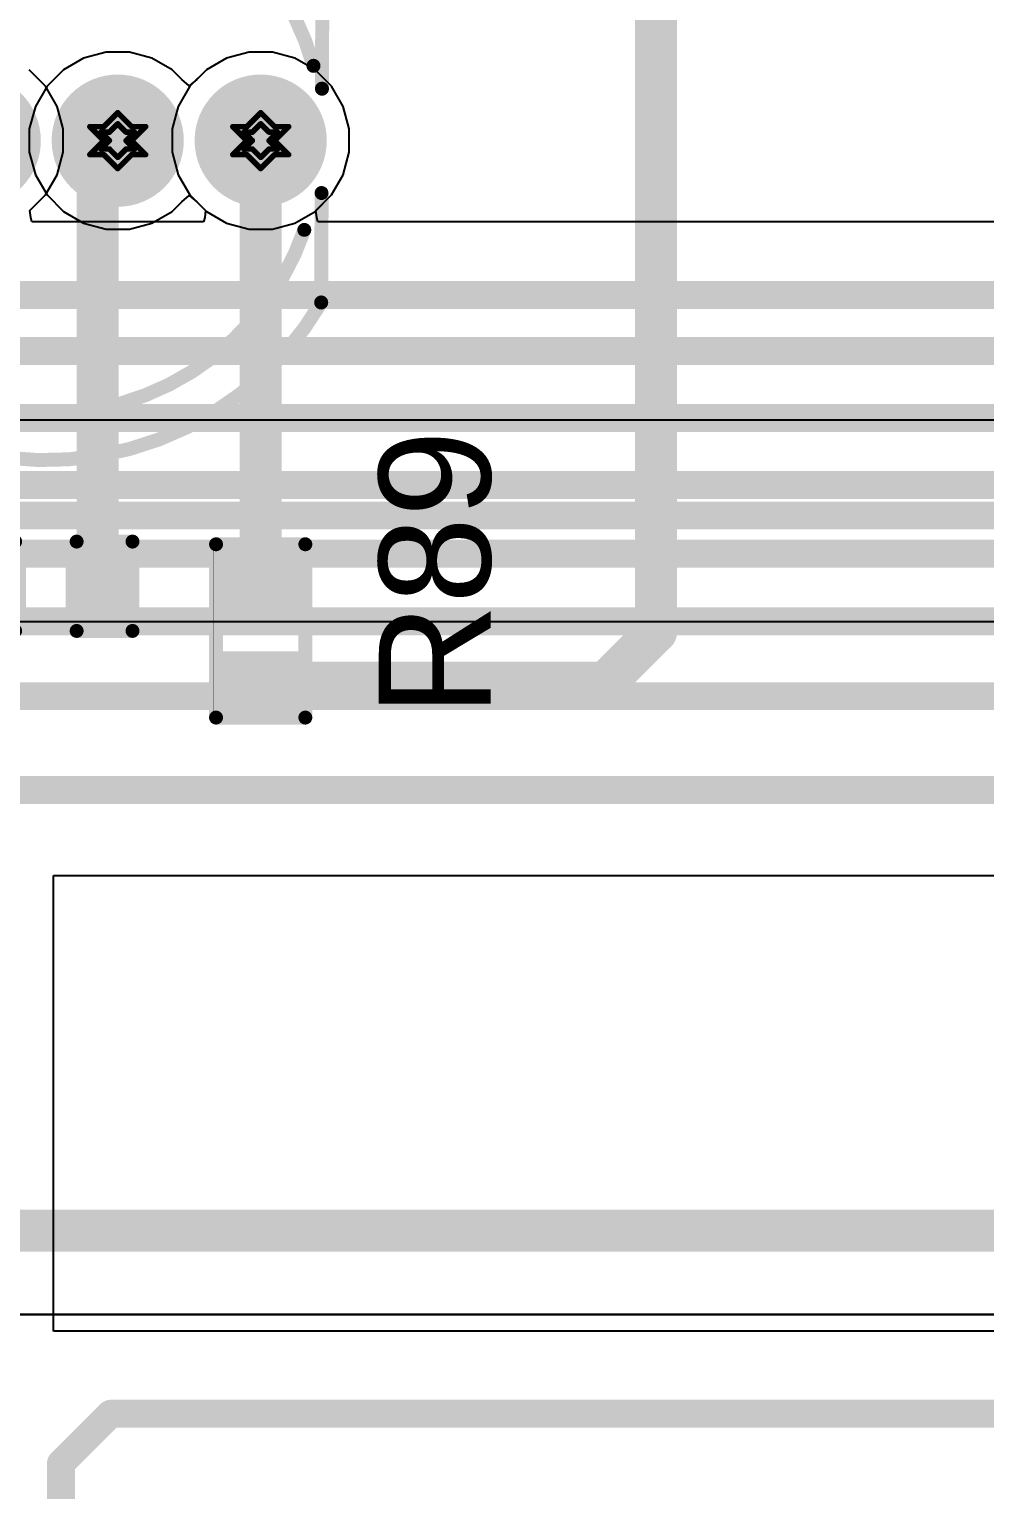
# Model space of a CAD drawing. Header units: inches. Extents: x -3 to 5259, y -3 to 5282.
# Drawn here: x 25.27 to 33.96, y 65.72 to 78.99 of the extents above; entities that cross this region are included whole.
import ezdxf

# ---------------------------------------------------------------- set-up
doc = ezdxf.new("R2010")
doc.units = ezdxf.units.IN
for name, color, linetype in [('Bottom Layer', 5, 'Continuous'), ('Bottom Solder', 6, 'Continuous'), ('Drill Drawing', 1, 'Continuous'), ('Layer 1', 16, 'Continuous'), ('Layer 2', 76, 'Continuous'), ('Multi-Layer', 9, 'Continuous'), ('Pad Holes', 156, 'Continuous'), ('Top Layer', 1, 'Continuous'), ('Top Overlay', 2, 'Continuous'), ('Top Paste', 8, 'Continuous'), ('Top Solder', 216, 'Continuous')]:
    doc.layers.add(name, color=color, linetype=linetype)
doc.styles.add('Arial', font='', dxfattribs={"height": 0.2})
doc.styles.get('Arial').set_extended_font_data('Arial')

# ---------------------------------------------------------------- blocks, each defined once
blk = doc.blocks.new('R___0402_71')
at = {"layer": 'Top Layer'}
for points in [[(-0.699, -0.318), (-0.699, 0.317), (-0.241, 0.317), (-0.241, -0.318)], [(0.241, -0.318), (0.241, 0.317), (0.699, 0.317), (0.699, -0.318)]]:
    blk.add_hatch(color=1, dxfattribs=at).paths.add_polyline_path(points)
at = {"layer": 'Top Paste'}
for points in [[(-0.699, -0.318), (-0.699, 0.317), (-0.241, 0.317), (-0.241, -0.318)], [(0.241, -0.318), (0.241, 0.317), (0.699, 0.317), (0.699, -0.318)]]:
    blk.add_hatch(color=8, dxfattribs=at).paths.add_polyline_path(points)
at = {"layer": 'Top Solder'}
for points in [[(-0.754, -0.373), (-0.754, 0.373), (-0.186, 0.373), (-0.186, -0.373)], [(0.186, -0.373), (0.186, 0.373), (0.754, 0.373), (0.754, -0.373)]]:
    blk.add_hatch(color=216, dxfattribs=at).paths.add_polyline_path(points)
at = {"layer": 'Top Overlay'}
for points in [[(0.787, 0.406, 0.127, 0.127, 0), (-0.787, 0.406, 0.127, 0.127, 0)], [(-0.787, -0.406, 0.127, 0.127, 0), (-0.787, 0.406, 0.127, 0.127, 0)], [(0.787, -0.406, 0.127, 0.127, 0), (0.787, 0.406, 0.127, 0.127, 0)], [(0.787, -0.406, 0.127, 0.127, 0), (-0.787, -0.406, 0.127, 0.127, 0)], [(0.813, -0.432, 0.00323, 0.00323, 0), (-0.813, -0.432, 0.00323, 0.00323, 0)]]:
    blk.add_lwpolyline(points, format="xyseb", dxfattribs=at)
for points in [[(-0.819, 0.406, 0.0635, 0.0635, 1), (-0.756, 0.406, 0.0635, 0.0635, 1)], [(-0.819, 0.406, 0.0635, 0.0635, 1), (-0.756, 0.406, 0.0635, 0.0635, 1)], [(0.756, 0.406, 0.0635, 0.0635, 1), (0.819, 0.406, 0.0635, 0.0635, 1)], [(0.756, 0.406, 0.0635, 0.0635, 1), (0.819, 0.406, 0.0635, 0.0635, 1)], [(-0.819, -0.406, 0.0635, 0.0635, 1), (-0.756, -0.406, 0.0635, 0.0635, 1)], [(-0.819, -0.406, 0.0635, 0.0635, 1), (-0.756, -0.406, 0.0635, 0.0635, 1)], [(0.756, -0.406, 0.0635, 0.0635, 1), (0.819, -0.406, 0.0635, 0.0635, 1)], [(0.756, -0.406, 0.0635, 0.0635, 1), (0.819, -0.406, 0.0635, 0.0635, 1)], [(-0.814, -0.432, 0.00161, 0.00161, 1), (-0.812, -0.432, 0.00161, 0.00161, 1)], [(0.812, -0.432, 0.00161, 0.00161, 1), (0.814, -0.432, 0.00161, 0.00161, 1)]]:
    blk.add_lwpolyline(points, format="xyseb", close=True, dxfattribs=at)
blk = doc.blocks.new('WS2812D_F5_169')
at = {"layer": 'Bottom Layer'}
h = blk.add_hatch(color=5, dxfattribs=at)
edge = h.paths.add_edge_path()
edge.add_arc((-1.95, 0), 0.55, 0, 360)
h = blk.add_hatch(color=5, dxfattribs=at)
edge = h.paths.add_edge_path()
edge.add_arc((-0.65, 0), 0.55, 0, 360)
h = blk.add_hatch(color=5, dxfattribs=at)
edge = h.paths.add_edge_path()
edge.add_arc((0.65, 0), 0.55, 0, 360)
h = blk.add_hatch(color=5, dxfattribs=at)
edge = h.paths.add_edge_path()
edge.add_arc((1.95, 0), 0.55, 0, 360)
at = {"layer": 'Bottom Solder'}
h = blk.add_hatch(color=6, dxfattribs=at)
edge = h.paths.add_edge_path()
edge.add_arc((-1.95, 0), 0.601, 0, 360)
h = blk.add_hatch(color=6, dxfattribs=at)
edge = h.paths.add_edge_path()
edge.add_arc((-0.65, 0), 0.601, 0, 360)
h = blk.add_hatch(color=6, dxfattribs=at)
edge = h.paths.add_edge_path()
edge.add_arc((0.65, 0), 0.601, 0, 360)
h = blk.add_hatch(color=6, dxfattribs=at)
edge = h.paths.add_edge_path()
edge.add_arc((1.95, 0), 0.601, 0, 360)
at = {"layer": 'Layer 1'}
h = blk.add_hatch(color=16, dxfattribs=at)
edge = h.paths.add_edge_path()
edge.add_arc((-1.95, 0), 0.55, 0, 360)
h = blk.add_hatch(color=16, dxfattribs=at)
edge = h.paths.add_edge_path()
edge.add_arc((-0.65, 0), 0.55, 0, 360)
h = blk.add_hatch(color=16, dxfattribs=at)
edge = h.paths.add_edge_path()
edge.add_arc((0.65, 0), 0.55, 0, 360)
h = blk.add_hatch(color=16, dxfattribs=at)
edge = h.paths.add_edge_path()
edge.add_arc((1.95, 0), 0.55, 0, 360)
at = {"layer": 'Layer 2'}
h = blk.add_hatch(color=76, dxfattribs=at)
edge = h.paths.add_edge_path()
edge.add_arc((-1.95, 0), 0.55, 0, 360)
h = blk.add_hatch(color=76, dxfattribs=at)
edge = h.paths.add_edge_path()
edge.add_arc((-0.65, 0), 0.55, 0, 360)
h = blk.add_hatch(color=76, dxfattribs=at)
edge = h.paths.add_edge_path()
edge.add_arc((0.65, 0), 0.55, 0, 360)
h = blk.add_hatch(color=76, dxfattribs=at)
edge = h.paths.add_edge_path()
edge.add_arc((1.95, 0), 0.55, 0, 360)
at = {"layer": 'Multi-Layer'}
h = blk.add_hatch(color=9, dxfattribs=at)
edge = h.paths.add_edge_path()
edge.add_arc((-1.95, 0), 0.55, 0, 360)
h = blk.add_hatch(color=9, dxfattribs=at)
edge = h.paths.add_edge_path()
edge.add_arc((-0.65, 0), 0.55, 0, 360)
h = blk.add_hatch(color=9, dxfattribs=at)
edge = h.paths.add_edge_path()
edge.add_arc((0.65, 0), 0.55, 0, 360)
h = blk.add_hatch(color=9, dxfattribs=at)
edge = h.paths.add_edge_path()
edge.add_arc((1.95, 0), 0.55, 0, 360)
at = {"layer": 'Pad Holes'}
h = blk.add_hatch(color=7, dxfattribs=at)
edge = h.paths.add_edge_path()
edge.add_arc((-1.95, 0), 0.36, 0, 360)
h = blk.add_hatch(color=7, dxfattribs=at)
edge = h.paths.add_edge_path()
edge.add_arc((-0.65, 0), 0.36, 0, 360)
h = blk.add_hatch(color=7, dxfattribs=at)
edge = h.paths.add_edge_path()
edge.add_arc((0.65, 0), 0.36, 0, 360)
h = blk.add_hatch(color=7, dxfattribs=at)
edge = h.paths.add_edge_path()
edge.add_arc((1.95, 0), 0.36, 0, 360)
at = {"layer": 'Top Layer'}
h = blk.add_hatch(color=1, dxfattribs=at)
edge = h.paths.add_edge_path()
edge.add_arc((-1.95, 0), 0.55, 0, 360)
h = blk.add_hatch(color=1, dxfattribs=at)
edge = h.paths.add_edge_path()
edge.add_arc((-0.65, 0), 0.55, 0, 360)
h = blk.add_hatch(color=1, dxfattribs=at)
edge = h.paths.add_edge_path()
edge.add_arc((0.65, 0), 0.55, 0, 360)
h = blk.add_hatch(color=1, dxfattribs=at)
edge = h.paths.add_edge_path()
edge.add_arc((1.95, 0), 0.55, 0, 360)
at = {"layer": 'Top Solder'}
h = blk.add_hatch(color=216, dxfattribs=at)
edge = h.paths.add_edge_path()
edge.add_arc((-1.95, 0), 0.601, 0, 360)
h = blk.add_hatch(color=216, dxfattribs=at)
edge = h.paths.add_edge_path()
edge.add_arc((-0.65, 0), 0.601, 0, 360)
h = blk.add_hatch(color=216, dxfattribs=at)
edge = h.paths.add_edge_path()
edge.add_arc((0.65, 0), 0.601, 0, 360)
h = blk.add_hatch(color=216, dxfattribs=at)
edge = h.paths.add_edge_path()
edge.add_arc((1.95, 0), 0.601, 0, 360)
at = {"layer": 'Top Overlay'}
for points in [[(2.5, -1.471, 0.127, 0.127, -3.705201), (2.511, 1.45, 0.127, 0.127, 0)], [(-2.464, 0.543, 0.127, 0.127, -0.780857), (2.43, 0.68, 0.127, 0.127, 0)], [(2.507, 0.472, 0.127, 0.127, 0), (2.511, 1.45, 0.127, 0.127, 0)], [(2.347, -0.811, 0.127, 0.127, -0.760948), (-2.43, -0.51, 0.127, 0.127, 0)], [(2.5, -1.471, 0.127, 0.127, 0), (2.504, -0.476, 0.127, 0.127, 0)]]:
    blk.add_lwpolyline(points, format="xyseb", dxfattribs=at)
for points in [[(2.479, 1.45, 0.0635, 0.0635, 1), (2.543, 1.45, 0.0635, 0.0635, 1)], [(2.479, 1.45, 0.0635, 0.0635, 1), (2.543, 1.45, 0.0635, 0.0635, 1)], [(2.398, 0.68, 0.0635, 0.0635, 1), (2.462, 0.68, 0.0635, 0.0635, 1)], [(-2.496, 0.543, 0.0635, 0.0635, 1), (-2.432, 0.543, 0.0635, 0.0635, 1)], [(2.475, 0.472, 0.0635, 0.0635, 1), (2.539, 0.472, 0.0635, 0.0635, 1)], [(-2.462, -0.51, 0.0635, 0.0635, 1), (-2.398, -0.51, 0.0635, 0.0635, 1)], [(2.472, -0.476, 0.0635, 0.0635, 1), (2.535, -0.476, 0.0635, 0.0635, 1)], [(2.315, -0.811, 0.0635, 0.0635, 1), (2.378, -0.811, 0.0635, 0.0635, 1)], [(2.468, -1.471, 0.0635, 0.0635, 1), (2.532, -1.471, 0.0635, 0.0635, 1)], [(2.468, -1.471, 0.0635, 0.0635, 1), (2.532, -1.471, 0.0635, 0.0635, 1)]]:
    blk.add_lwpolyline(points, format="xyseb", close=True, dxfattribs=at)
blk = doc.blocks.new('C___0402_242')
at = {"layer": 'Top Layer'}
for points in [[(-0.699, -0.318), (-0.699, 0.318), (-0.241, 0.318), (-0.241, -0.318)], [(0.241, -0.318), (0.241, 0.318), (0.699, 0.318), (0.699, -0.318)]]:
    blk.add_hatch(color=1, dxfattribs=at).paths.add_polyline_path(points)
at = {"layer": 'Top Paste'}
for points in [[(-0.699, -0.318), (-0.699, 0.318), (-0.241, 0.318), (-0.241, -0.318)], [(0.241, -0.318), (0.241, 0.318), (0.699, 0.318), (0.699, -0.318)]]:
    blk.add_hatch(color=8, dxfattribs=at).paths.add_polyline_path(points)
at = {"layer": 'Top Solder'}
for points in [[(-0.759, -0.377), (-0.759, 0.377), (-0.181, 0.377), (-0.181, -0.377)], [(0.181, -0.377), (0.181, 0.377), (0.758, 0.377), (0.758, -0.377)]]:
    blk.add_hatch(color=216, dxfattribs=at).paths.add_polyline_path(points)
at = {"layer": 'Top Overlay'}
for points in [[(-0.787, -0.406, 0.127, 0.127, 0), (-0.787, 0.406, 0.127, 0.127, 0)], [(-0.787, 0.406, 0.127, 0.127, 0), (-0.279, 0.406, 0.127, 0.127, 0)], [(0.279, 0.406, 0.127, 0.127, 0), (0.787, 0.406, 0.127, 0.127, 0)], [(0.787, -0.406, 0.127, 0.127, 0), (0.787, 0.406, 0.127, 0.127, 0)], [(-0.787, -0.406, 0.127, 0.127, 0), (-0.279, -0.406, 0.127, 0.127, 0)], [(0.279, -0.406, 0.127, 0.127, 0), (0.787, -0.406, 0.127, 0.127, 0)]]:
    blk.add_lwpolyline(points, format="xyseb", dxfattribs=at)
for points in [[(-0.819, 0.406, 0.0635, 0.0635, 1), (-0.756, 0.406, 0.0635, 0.0635, 1)], [(-0.819, 0.406, 0.0635, 0.0635, 1), (-0.756, 0.406, 0.0635, 0.0635, 1)], [(-0.311, 0.406, 0.0635, 0.0635, 1), (-0.248, 0.406, 0.0635, 0.0635, 1)], [(0.248, 0.406, 0.0635, 0.0635, 1), (0.311, 0.406, 0.0635, 0.0635, 1)], [(0.756, 0.406, 0.0635, 0.0635, 1), (0.819, 0.406, 0.0635, 0.0635, 1)], [(0.756, 0.406, 0.0635, 0.0635, 1), (0.819, 0.406, 0.0635, 0.0635, 1)], [(-0.819, -0.406, 0.0635, 0.0635, 1), (-0.756, -0.406, 0.0635, 0.0635, 1)], [(-0.819, -0.406, 0.0635, 0.0635, 1), (-0.756, -0.406, 0.0635, 0.0635, 1)], [(-0.311, -0.406, 0.0635, 0.0635, 1), (-0.248, -0.406, 0.0635, 0.0635, 1)], [(0.248, -0.406, 0.0635, 0.0635, 1), (0.311, -0.406, 0.0635, 0.0635, 1)], [(0.756, -0.406, 0.0635, 0.0635, 1), (0.819, -0.406, 0.0635, 0.0635, 1)], [(0.756, -0.406, 0.0635, 0.0635, 1), (0.819, -0.406, 0.0635, 0.0635, 1)]]:
    blk.add_lwpolyline(points, format="xyseb", close=True, dxfattribs=at)

msp = doc.modelspace()

# ---------------------------------------------------------------- linework, layer by layer
at = {"layer": 'Bottom Layer'}
for p, q in [((25.764, 78.728), (25.581, 78.622)), ((25.968, 78.782), (25.764, 78.728)), ((26.18, 78.782), (25.968, 78.782)), ((26.385, 78.728), (26.18, 78.782)), ((26.568, 78.622), (26.385, 78.728)), ((27.064, 78.728), (26.881, 78.622)), ((27.268, 78.782), (27.064, 78.728)), ((27.48, 78.782), (27.268, 78.782)), ((27.685, 78.728), (27.48, 78.782)), ((27.868, 78.622), (27.685, 78.728)), ((25.581, 78.622), (25.431, 78.472)), ((26.656, 78.533), (26.568, 78.622)), ((26.881, 78.622), (26.792, 78.533)), ((28.018, 78.472), (27.868, 78.622)), ((25.431, 78.472), (25.325, 78.289)), ((26.724, 78.477), (26.656, 78.533)), ((26.792, 78.533), (26.724, 78.477)), ((28.123, 78.289), (28.018, 78.472)), ((25.325, 78.289), (25.27, 78.084)), ((28.178, 78.084), (28.123, 78.289)), ((25.27, 78.084), (25.27, 77.872)), ((28.178, 77.872), (28.178, 78.084)), ((25.27, 77.872), (25.325, 77.668)), ((28.123, 77.668), (28.178, 77.872)), ((25.325, 77.668), (25.431, 77.485)), ((28.018, 77.485), (28.123, 77.668)), ((25.431, 77.485), (25.581, 77.335)), ((26.568, 77.335), (26.656, 77.423)), ((26.656, 77.423), (26.724, 77.479)), ((26.724, 77.479), (26.792, 77.423)), ((26.792, 77.423), (26.881, 77.335)), ((27.868, 77.335), (28.018, 77.485)), ((25.581, 77.335), (25.764, 77.229)), ((26.385, 77.229), (26.568, 77.335)), ((26.881, 77.335), (27.064, 77.229)), ((27.685, 77.229), (27.868, 77.335)), ((25.764, 77.229), (25.968, 77.174)), ((25.968, 77.174), (26.18, 77.174)), ((26.18, 77.174), (26.385, 77.229)), ((27.064, 77.229), (27.268, 77.174)), ((27.268, 77.174), (27.48, 77.174)), ((27.48, 77.174), (27.685, 77.229)), ((73.431, 75.438), (-1.676, 75.438)), ((2.032, 73.609), (57.491, 73.609))]:
    msp.add_line(p, q, dxfattribs=at)
msp.add_lwpolyline([(1.75, 74.571, 0.254, 0.254, 0), (73.176, 74.571, 0.254, 0.254, 0)], format="xyseb", dxfattribs=at)
at = {"layer": 'Drill Drawing'}
for points in [[(25.947, 78.105, 0.0508, 0.0508, 0), (26.074, 78.232, 0.0508, 0.0508, 0)], [(26.074, 78.232, 0.0508, 0.0508, 0), (26.201, 78.105, 0.0508, 0.0508, 0)], [(27.247, 78.105, 0.0508, 0.0508, 0), (27.374, 78.232, 0.0508, 0.0508, 0)], [(27.374, 78.232, 0.0508, 0.0508, 0), (27.501, 78.105, 0.0508, 0.0508, 0)], [(25.82, 78.105, 0.0508, 0.0508, 0), (25.947, 77.978, 0.0508, 0.0508, 0)], [(25.82, 78.105, 0.0508, 0.0508, 0), (25.947, 78.105, 0.0508, 0.0508, 0)], [(25.922, 78.055, 0.0508, 0.0508, 0), (25.998, 77.978, 0.0508, 0.0508, 0)], [(25.922, 78.055, 0.0508, 0.0508, 0), (25.998, 78.055, 0.0508, 0.0508, 0)], [(25.998, 78.055, 0.0508, 0.0508, 0), (26.074, 78.131, 0.0508, 0.0508, 0)], [(26.074, 78.131, 0.0508, 0.0508, 0), (26.15, 78.055, 0.0508, 0.0508, 0)], [(26.15, 78.055, 0.0508, 0.0508, 0), (26.227, 78.055, 0.0508, 0.0508, 0)], [(26.15, 77.978, 0.0508, 0.0508, 0), (26.227, 78.055, 0.0508, 0.0508, 0)], [(26.201, 78.105, 0.0508, 0.0508, 0), (26.328, 78.105, 0.0508, 0.0508, 0)], [(26.201, 77.978, 0.0508, 0.0508, 0), (26.328, 78.105, 0.0508, 0.0508, 0)], [(27.12, 78.105, 0.0508, 0.0508, 0), (27.247, 77.978, 0.0508, 0.0508, 0)], [(27.12, 78.105, 0.0508, 0.0508, 0), (27.247, 78.105, 0.0508, 0.0508, 0)], [(27.222, 78.055, 0.0508, 0.0508, 0), (27.298, 77.978, 0.0508, 0.0508, 0)], [(27.222, 78.055, 0.0508, 0.0508, 0), (27.298, 78.055, 0.0508, 0.0508, 0)], [(27.298, 78.055, 0.0508, 0.0508, 0), (27.374, 78.131, 0.0508, 0.0508, 0)], [(27.374, 78.131, 0.0508, 0.0508, 0), (27.45, 78.055, 0.0508, 0.0508, 0)], [(27.45, 78.055, 0.0508, 0.0508, 0), (27.527, 78.055, 0.0508, 0.0508, 0)], [(27.45, 77.978, 0.0508, 0.0508, 0), (27.527, 78.055, 0.0508, 0.0508, 0)], [(27.501, 78.105, 0.0508, 0.0508, 0), (27.628, 78.105, 0.0508, 0.0508, 0)], [(27.501, 77.978, 0.0508, 0.0508, 0), (27.628, 78.105, 0.0508, 0.0508, 0)], [(25.82, 77.851, 0.0508, 0.0508, 0), (25.947, 77.978, 0.0508, 0.0508, 0)], [(25.922, 77.902, 0.0508, 0.0508, 0), (25.998, 77.978, 0.0508, 0.0508, 0)], [(25.922, 77.902, 0.0508, 0.0508, 0), (25.998, 77.902, 0.0508, 0.0508, 0)], [(25.998, 77.902, 0.0508, 0.0508, 0), (26.074, 77.826, 0.0508, 0.0508, 0)], [(26.074, 77.826, 0.0508, 0.0508, 0), (26.15, 77.902, 0.0508, 0.0508, 0)], [(26.15, 77.978, 0.0508, 0.0508, 0), (26.227, 77.902, 0.0508, 0.0508, 0)], [(26.15, 77.902, 0.0508, 0.0508, 0), (26.227, 77.902, 0.0508, 0.0508, 0)], [(26.201, 77.978, 0.0508, 0.0508, 0), (26.328, 77.851, 0.0508, 0.0508, 0)], [(27.12, 77.851, 0.0508, 0.0508, 0), (27.247, 77.978, 0.0508, 0.0508, 0)], [(27.222, 77.902, 0.0508, 0.0508, 0), (27.298, 77.978, 0.0508, 0.0508, 0)], [(27.222, 77.902, 0.0508, 0.0508, 0), (27.298, 77.902, 0.0508, 0.0508, 0)], [(27.298, 77.902, 0.0508, 0.0508, 0), (27.374, 77.826, 0.0508, 0.0508, 0)], [(27.374, 77.826, 0.0508, 0.0508, 0), (27.45, 77.902, 0.0508, 0.0508, 0)], [(27.45, 77.978, 0.0508, 0.0508, 0), (27.527, 77.902, 0.0508, 0.0508, 0)], [(27.45, 77.902, 0.0508, 0.0508, 0), (27.527, 77.902, 0.0508, 0.0508, 0)], [(27.501, 77.978, 0.0508, 0.0508, 0), (27.628, 77.851, 0.0508, 0.0508, 0)], [(25.82, 77.851, 0.0508, 0.0508, 0), (25.947, 77.851, 0.0508, 0.0508, 0)], [(25.947, 77.851, 0.0508, 0.0508, 0), (26.074, 77.724, 0.0508, 0.0508, 0)], [(26.074, 77.724, 0.0508, 0.0508, 0), (26.201, 77.851, 0.0508, 0.0508, 0)], [(26.201, 77.851, 0.0508, 0.0508, 0), (26.328, 77.851, 0.0508, 0.0508, 0)], [(27.12, 77.851, 0.0508, 0.0508, 0), (27.247, 77.851, 0.0508, 0.0508, 0)], [(27.247, 77.851, 0.0508, 0.0508, 0), (27.374, 77.724, 0.0508, 0.0508, 0)], [(27.374, 77.724, 0.0508, 0.0508, 0), (27.501, 77.851, 0.0508, 0.0508, 0)], [(27.501, 77.851, 0.0508, 0.0508, 0), (27.628, 77.851, 0.0508, 0.0508, 0)]]:
    msp.add_lwpolyline(points, format="xyseb", dxfattribs=at)
for points in [[(26.062, 78.232, 0.0254, 0.0254, 1), (26.087, 78.232, 0.0254, 0.0254, 1)], [(26.062, 78.232, 0.0254, 0.0254, 1), (26.087, 78.232, 0.0254, 0.0254, 1)], [(27.362, 78.232, 0.0254, 0.0254, 1), (27.387, 78.232, 0.0254, 0.0254, 1)], [(27.362, 78.232, 0.0254, 0.0254, 1), (27.387, 78.232, 0.0254, 0.0254, 1)], [(25.808, 78.105, 0.0254, 0.0254, 1), (25.833, 78.105, 0.0254, 0.0254, 1)], [(25.808, 78.105, 0.0254, 0.0254, 1), (25.833, 78.105, 0.0254, 0.0254, 1)], [(25.909, 78.055, 0.0254, 0.0254, 1), (25.935, 78.055, 0.0254, 0.0254, 1)], [(25.909, 78.055, 0.0254, 0.0254, 1), (25.935, 78.055, 0.0254, 0.0254, 1)], [(25.935, 78.105, 0.0254, 0.0254, 1), (25.96, 78.105, 0.0254, 0.0254, 1)], [(25.935, 78.105, 0.0254, 0.0254, 1), (25.96, 78.105, 0.0254, 0.0254, 1)], [(25.985, 78.055, 0.0254, 0.0254, 1), (26.011, 78.055, 0.0254, 0.0254, 1)], [(25.985, 78.055, 0.0254, 0.0254, 1), (26.011, 78.055, 0.0254, 0.0254, 1)], [(26.062, 78.131, 0.0254, 0.0254, 1), (26.087, 78.131, 0.0254, 0.0254, 1)], [(26.062, 78.131, 0.0254, 0.0254, 1), (26.087, 78.131, 0.0254, 0.0254, 1)], [(26.138, 78.055, 0.0254, 0.0254, 1), (26.163, 78.055, 0.0254, 0.0254, 1)], [(26.138, 78.055, 0.0254, 0.0254, 1), (26.163, 78.055, 0.0254, 0.0254, 1)], [(26.189, 78.105, 0.0254, 0.0254, 1), (26.214, 78.105, 0.0254, 0.0254, 1)], [(26.189, 78.105, 0.0254, 0.0254, 1), (26.214, 78.105, 0.0254, 0.0254, 1)], [(26.214, 78.055, 0.0254, 0.0254, 1), (26.239, 78.055, 0.0254, 0.0254, 1)], [(26.214, 78.055, 0.0254, 0.0254, 1), (26.239, 78.055, 0.0254, 0.0254, 1)], [(26.316, 78.105, 0.0254, 0.0254, 1), (26.341, 78.105, 0.0254, 0.0254, 1)], [(26.316, 78.105, 0.0254, 0.0254, 1), (26.341, 78.105, 0.0254, 0.0254, 1)], [(27.108, 78.105, 0.0254, 0.0254, 1), (27.133, 78.105, 0.0254, 0.0254, 1)], [(27.108, 78.105, 0.0254, 0.0254, 1), (27.133, 78.105, 0.0254, 0.0254, 1)], [(27.209, 78.055, 0.0254, 0.0254, 1), (27.235, 78.055, 0.0254, 0.0254, 1)], [(27.209, 78.055, 0.0254, 0.0254, 1), (27.235, 78.055, 0.0254, 0.0254, 1)], [(27.235, 78.105, 0.0254, 0.0254, 1), (27.26, 78.105, 0.0254, 0.0254, 1)], [(27.235, 78.105, 0.0254, 0.0254, 1), (27.26, 78.105, 0.0254, 0.0254, 1)], [(27.285, 78.055, 0.0254, 0.0254, 1), (27.311, 78.055, 0.0254, 0.0254, 1)], [(27.285, 78.055, 0.0254, 0.0254, 1), (27.311, 78.055, 0.0254, 0.0254, 1)], [(27.362, 78.131, 0.0254, 0.0254, 1), (27.387, 78.131, 0.0254, 0.0254, 1)], [(27.362, 78.131, 0.0254, 0.0254, 1), (27.387, 78.131, 0.0254, 0.0254, 1)], [(27.438, 78.055, 0.0254, 0.0254, 1), (27.463, 78.055, 0.0254, 0.0254, 1)], [(27.438, 78.055, 0.0254, 0.0254, 1), (27.463, 78.055, 0.0254, 0.0254, 1)], [(27.489, 78.105, 0.0254, 0.0254, 1), (27.514, 78.105, 0.0254, 0.0254, 1)], [(27.489, 78.105, 0.0254, 0.0254, 1), (27.514, 78.105, 0.0254, 0.0254, 1)], [(27.514, 78.055, 0.0254, 0.0254, 1), (27.539, 78.055, 0.0254, 0.0254, 1)], [(27.514, 78.055, 0.0254, 0.0254, 1), (27.539, 78.055, 0.0254, 0.0254, 1)], [(27.616, 78.105, 0.0254, 0.0254, 1), (27.641, 78.105, 0.0254, 0.0254, 1)], [(27.616, 78.105, 0.0254, 0.0254, 1), (27.641, 78.105, 0.0254, 0.0254, 1)], [(25.909, 77.902, 0.0254, 0.0254, 1), (25.935, 77.902, 0.0254, 0.0254, 1)], [(25.909, 77.902, 0.0254, 0.0254, 1), (25.935, 77.902, 0.0254, 0.0254, 1)], [(25.935, 77.978, 0.0254, 0.0254, 1), (25.96, 77.978, 0.0254, 0.0254, 1)], [(25.935, 77.978, 0.0254, 0.0254, 1), (25.96, 77.978, 0.0254, 0.0254, 1)], [(25.985, 77.978, 0.0254, 0.0254, 1), (26.011, 77.978, 0.0254, 0.0254, 1)], [(25.985, 77.978, 0.0254, 0.0254, 1), (26.011, 77.978, 0.0254, 0.0254, 1)], [(25.985, 77.902, 0.0254, 0.0254, 1), (26.011, 77.902, 0.0254, 0.0254, 1)], [(25.985, 77.902, 0.0254, 0.0254, 1), (26.011, 77.902, 0.0254, 0.0254, 1)], [(26.138, 77.978, 0.0254, 0.0254, 1), (26.163, 77.978, 0.0254, 0.0254, 1)], [(26.138, 77.978, 0.0254, 0.0254, 1), (26.163, 77.978, 0.0254, 0.0254, 1)], [(26.138, 77.902, 0.0254, 0.0254, 1), (26.163, 77.902, 0.0254, 0.0254, 1)], [(26.138, 77.902, 0.0254, 0.0254, 1), (26.163, 77.902, 0.0254, 0.0254, 1)], [(26.189, 77.978, 0.0254, 0.0254, 1), (26.214, 77.978, 0.0254, 0.0254, 1)], [(26.189, 77.978, 0.0254, 0.0254, 1), (26.214, 77.978, 0.0254, 0.0254, 1)], [(26.214, 77.902, 0.0254, 0.0254, 1), (26.239, 77.902, 0.0254, 0.0254, 1)], [(26.214, 77.902, 0.0254, 0.0254, 1), (26.239, 77.902, 0.0254, 0.0254, 1)], [(27.209, 77.902, 0.0254, 0.0254, 1), (27.235, 77.902, 0.0254, 0.0254, 1)], [(27.209, 77.902, 0.0254, 0.0254, 1), (27.235, 77.902, 0.0254, 0.0254, 1)], [(27.235, 77.978, 0.0254, 0.0254, 1), (27.26, 77.978, 0.0254, 0.0254, 1)], [(27.235, 77.978, 0.0254, 0.0254, 1), (27.26, 77.978, 0.0254, 0.0254, 1)], [(27.285, 77.978, 0.0254, 0.0254, 1), (27.311, 77.978, 0.0254, 0.0254, 1)], [(27.285, 77.978, 0.0254, 0.0254, 1), (27.311, 77.978, 0.0254, 0.0254, 1)], [(27.285, 77.902, 0.0254, 0.0254, 1), (27.311, 77.902, 0.0254, 0.0254, 1)], [(27.285, 77.902, 0.0254, 0.0254, 1), (27.311, 77.902, 0.0254, 0.0254, 1)], [(27.438, 77.978, 0.0254, 0.0254, 1), (27.463, 77.978, 0.0254, 0.0254, 1)], [(27.438, 77.978, 0.0254, 0.0254, 1), (27.463, 77.978, 0.0254, 0.0254, 1)], [(27.438, 77.902, 0.0254, 0.0254, 1), (27.463, 77.902, 0.0254, 0.0254, 1)], [(27.438, 77.902, 0.0254, 0.0254, 1), (27.463, 77.902, 0.0254, 0.0254, 1)], [(27.489, 77.978, 0.0254, 0.0254, 1), (27.514, 77.978, 0.0254, 0.0254, 1)], [(27.489, 77.978, 0.0254, 0.0254, 1), (27.514, 77.978, 0.0254, 0.0254, 1)], [(27.514, 77.902, 0.0254, 0.0254, 1), (27.539, 77.902, 0.0254, 0.0254, 1)], [(27.514, 77.902, 0.0254, 0.0254, 1), (27.539, 77.902, 0.0254, 0.0254, 1)], [(25.808, 77.851, 0.0254, 0.0254, 1), (25.833, 77.851, 0.0254, 0.0254, 1)], [(25.808, 77.851, 0.0254, 0.0254, 1), (25.833, 77.851, 0.0254, 0.0254, 1)], [(25.935, 77.851, 0.0254, 0.0254, 1), (25.96, 77.851, 0.0254, 0.0254, 1)], [(25.935, 77.851, 0.0254, 0.0254, 1), (25.96, 77.851, 0.0254, 0.0254, 1)], [(26.062, 77.826, 0.0254, 0.0254, 1), (26.087, 77.826, 0.0254, 0.0254, 1)], [(26.062, 77.826, 0.0254, 0.0254, 1), (26.087, 77.826, 0.0254, 0.0254, 1)], [(26.189, 77.851, 0.0254, 0.0254, 1), (26.214, 77.851, 0.0254, 0.0254, 1)], [(26.189, 77.851, 0.0254, 0.0254, 1), (26.214, 77.851, 0.0254, 0.0254, 1)], [(26.316, 77.851, 0.0254, 0.0254, 1), (26.341, 77.851, 0.0254, 0.0254, 1)], [(26.316, 77.851, 0.0254, 0.0254, 1), (26.341, 77.851, 0.0254, 0.0254, 1)], [(27.108, 77.851, 0.0254, 0.0254, 1), (27.133, 77.851, 0.0254, 0.0254, 1)], [(27.108, 77.851, 0.0254, 0.0254, 1), (27.133, 77.851, 0.0254, 0.0254, 1)], [(27.235, 77.851, 0.0254, 0.0254, 1), (27.26, 77.851, 0.0254, 0.0254, 1)], [(27.235, 77.851, 0.0254, 0.0254, 1), (27.26, 77.851, 0.0254, 0.0254, 1)], [(27.362, 77.826, 0.0254, 0.0254, 1), (27.387, 77.826, 0.0254, 0.0254, 1)], [(27.362, 77.826, 0.0254, 0.0254, 1), (27.387, 77.826, 0.0254, 0.0254, 1)], [(27.489, 77.851, 0.0254, 0.0254, 1), (27.514, 77.851, 0.0254, 0.0254, 1)], [(27.489, 77.851, 0.0254, 0.0254, 1), (27.514, 77.851, 0.0254, 0.0254, 1)], [(27.616, 77.851, 0.0254, 0.0254, 1), (27.641, 77.851, 0.0254, 0.0254, 1)], [(27.616, 77.851, 0.0254, 0.0254, 1), (27.641, 77.851, 0.0254, 0.0254, 1)], [(26.062, 77.724, 0.0254, 0.0254, 1), (26.087, 77.724, 0.0254, 0.0254, 1)], [(26.062, 77.724, 0.0254, 0.0254, 1), (26.087, 77.724, 0.0254, 0.0254, 1)], [(27.362, 77.724, 0.0254, 0.0254, 1), (27.387, 77.724, 0.0254, 0.0254, 1)], [(27.362, 77.724, 0.0254, 0.0254, 1), (27.387, 77.724, 0.0254, 0.0254, 1)]]:
    msp.add_lwpolyline(points, format="xyseb", close=True, dxfattribs=at)
at = {"layer": 'Layer 1'}
for p, q in [((25.764, 78.728), (25.581, 78.622)), ((25.968, 78.782), (25.764, 78.728)), ((26.18, 78.782), (25.968, 78.782)), ((26.385, 78.728), (26.18, 78.782)), ((26.568, 78.622), (26.385, 78.728)), ((27.064, 78.728), (26.881, 78.622)), ((27.268, 78.782), (27.064, 78.728)), ((27.48, 78.782), (27.268, 78.782)), ((27.685, 78.728), (27.48, 78.782)), ((27.868, 78.622), (27.685, 78.728)), ((25.581, 78.622), (25.431, 78.472)), ((26.656, 78.533), (26.568, 78.622)), ((26.881, 78.622), (26.792, 78.533)), ((28.018, 78.472), (27.868, 78.622)), ((25.431, 78.472), (25.325, 78.289)), ((26.724, 78.477), (26.656, 78.533)), ((26.792, 78.533), (26.724, 78.477)), ((28.123, 78.289), (28.018, 78.472)), ((25.325, 78.289), (25.27, 78.084)), ((28.178, 78.084), (28.123, 78.289)), ((25.27, 78.084), (25.27, 77.872)), ((28.178, 77.872), (28.178, 78.084)), ((25.27, 77.872), (25.325, 77.668)), ((28.123, 77.668), (28.178, 77.872)), ((25.325, 77.668), (25.431, 77.485)), ((28.018, 77.485), (28.123, 77.668)), ((25.431, 77.485), (25.581, 77.335)), ((26.568, 77.335), (26.656, 77.423)), ((26.656, 77.423), (26.724, 77.479)), ((26.724, 77.479), (26.792, 77.423)), ((26.792, 77.423), (26.881, 77.335)), ((27.868, 77.335), (28.018, 77.485)), ((25.581, 77.335), (25.764, 77.229)), ((26.385, 77.229), (26.568, 77.335)), ((26.881, 77.335), (27.064, 77.229)), ((27.685, 77.229), (27.868, 77.335)), ((25.764, 77.229), (25.968, 77.174)), ((25.968, 77.174), (26.18, 77.174)), ((26.18, 77.174), (26.385, 77.229)), ((27.064, 77.229), (27.268, 77.174)), ((27.268, 77.174), (27.48, 77.174)), ((27.48, 77.174), (27.685, 77.229))]:
    msp.add_line(p, q, dxfattribs=at)
at = {"layer": 'Layer 2'}
for p, q in [((27.064, 78.728), (26.881, 78.622)), ((27.268, 78.782), (27.064, 78.728)), ((27.48, 78.782), (27.268, 78.782)), ((27.685, 78.728), (27.48, 78.782)), ((27.868, 78.622), (27.685, 78.728)), ((25.418, 78.472), (25.268, 78.622)), ((26.881, 78.622), (26.731, 78.472)), ((28.018, 78.472), (27.868, 78.622)), ((25.523, 78.289), (25.418, 78.472)), ((26.731, 78.472), (26.625, 78.289)), ((28.123, 78.289), (28.018, 78.472)), ((25.578, 78.084), (25.523, 78.289)), ((26.625, 78.289), (26.57, 78.084)), ((28.178, 78.084), (28.123, 78.289)), ((25.578, 77.872), (25.578, 78.084)), ((26.57, 78.084), (26.57, 77.872)), ((28.178, 77.872), (28.178, 78.084)), ((25.523, 77.668), (25.578, 77.872)), ((26.57, 77.872), (26.625, 77.668)), ((28.123, 77.668), (28.178, 77.872)), ((25.418, 77.485), (25.523, 77.668)), ((26.625, 77.668), (26.731, 77.485)), ((28.018, 77.485), (28.123, 77.668)), ((25.276, 77.343), (25.418, 77.485)), ((26.731, 77.485), (26.873, 77.343)), ((27.876, 77.343), (28.018, 77.485)), ((25.283, 77.278), (25.276, 77.343)), ((25.293, 77.241), (25.283, 77.278)), ((26.865, 77.278), (26.855, 77.241)), ((26.873, 77.343), (26.865, 77.278)), ((27.883, 77.278), (27.876, 77.343)), ((27.893, 77.241), (27.883, 77.278)), ((26.855, 77.241), (25.293, 77.241)), ((36.855, 77.241), (27.893, 77.241)), ((25.49, 67.158), (25.49, 71.298)), ((25.49, 71.298), (48.543, 71.298)), ((52.907, 67.158), (25.49, 67.158))]:
    msp.add_line(p, q, dxfattribs=at)
for points in [[(8.155, 76.575, 0.254, 0.254, 0), (64.561, 76.575, 0.254, 0.254, 0)], [(8.406, 76.067, 0.254, 0.254, 0), (100.482, 76.067, 0.254, 0.254, 0)], [(10.285, 75.457, 0.254, 0.254, 0), (88.33, 75.457, 0.254, 0.254, 0)], [(10.637, 74.848, 0.254, 0.254, 0), (111.363, 74.848, 0.254, 0.254, 0)], [(23.428, 74.225, 0.254, 0.254, 0), (94.011, 74.225, 0.254, 0.254, 0)], [(23.723, 73.608, 0.254, 0.254, 0), (58.045, 73.608, 0.254, 0.254, 0)], [(24.047, 72.929, 0.254, 0.254, 0), (48.541, 72.929, 0.254, 0.254, 0)], [(24.986, 72.076, 0.254, 0.254, 0), (48.528, 72.076, 0.254, 0.254, 0)], [(25.558, 65.956, 0.254, 0.254, 0), (26.008, 66.407, 0.254, 0.254, 0)], [(26.008, 66.407, 0.254, 0.254, 0), (86.79, 66.407, 0.254, 0.254, 0)], [(25.558, 56.642, 0.254, 0.254, 0), (25.558, 65.956, 0.254, 0.254, 0)]]:
    msp.add_lwpolyline(points, format="xyseb", dxfattribs=at)
for points in [[(25.945, 66.407, 0.127, 0.127, 1), (26.072, 66.407, 0.127, 0.127, 1)], [(25.945, 66.407, 0.127, 0.127, 1), (26.072, 66.407, 0.127, 0.127, 1)], [(25.494, 65.956, 0.127, 0.127, 1), (25.621, 65.956, 0.127, 0.127, 1)], [(25.494, 65.956, 0.127, 0.127, 1), (25.621, 65.956, 0.127, 0.127, 1)]]:
    msp.add_lwpolyline(points, format="xyseb", close=True, dxfattribs=at)
at = {"layer": 'Top Layer'}
for p, q in [((43.789, 67.31), (5.816, 67.31)), ((5.816, 67.31), (43.789, 67.31))]:
    msp.add_line(p, q, dxfattribs=at)
for points in [[(30.969, 73.513, 0.381, 0.381, 0), (30.969, 94.185, 0.381, 0.381, 0)], [(26.071, 77.763, 0.381, 0.381, 0), (26.071, 77.992, 0.381, 0.381, 0)], [(27.374, 73.992, 0.381, 0.381, 0), (27.374, 77.978, 0.381, 0.381, 0)], [(25.891, 77.583, 0.381, 0.381, 0), (26.071, 77.763, 0.381, 0.381, 0)], [(25.891, 73.928, 0.381, 0.381, 0), (25.891, 77.583, 0.381, 0.381, 0)], [(30.508, 73.052, 0.381, 0.381, 0), (30.969, 73.513, 0.381, 0.381, 0)], [(27.374, 73.052, 0.381, 0.381, 0), (30.508, 73.052, 0.381, 0.381, 0)], [(14.224, 68.072, 0.381, 0.381, 0), (38.212, 68.072, 0.381, 0.381, 0)]]:
    msp.add_lwpolyline(points, format="xyseb", dxfattribs=at)
for points in [[(25.976, 77.992, 0.191, 0.191, 1), (26.166, 77.992, 0.191, 0.191, 1)], [(27.279, 77.978, 0.191, 0.191, 1), (27.469, 77.978, 0.191, 0.191, 1)], [(25.976, 77.763, 0.191, 0.191, 1), (26.166, 77.763, 0.191, 0.191, 1)], [(25.976, 77.763, 0.191, 0.191, 1), (26.166, 77.763, 0.191, 0.191, 1)], [(25.796, 77.583, 0.191, 0.191, 1), (25.986, 77.583, 0.191, 0.191, 1)], [(25.796, 77.583, 0.191, 0.191, 1), (25.986, 77.583, 0.191, 0.191, 1)], [(25.796, 73.928, 0.191, 0.191, 1), (25.986, 73.928, 0.191, 0.191, 1)], [(27.279, 73.992, 0.191, 0.191, 1), (27.469, 73.992, 0.191, 0.191, 1)], [(30.874, 73.513, 0.191, 0.191, 1), (31.065, 73.513, 0.191, 0.191, 1)], [(30.874, 73.513, 0.191, 0.191, 1), (31.065, 73.513, 0.191, 0.191, 1)], [(27.279, 73.052, 0.191, 0.191, 1), (27.469, 73.052, 0.191, 0.191, 1)], [(30.413, 73.052, 0.191, 0.191, 1), (30.604, 73.052, 0.191, 0.191, 1)], [(30.413, 73.052, 0.191, 0.191, 1), (30.604, 73.052, 0.191, 0.191, 1)]]:
    msp.add_lwpolyline(points, format="xyseb", close=True, dxfattribs=at)

# ---------------------------------------------------------------- block references
for name, p in [('WS2812D_F5_169', (25.424, 77.978)), ('C___0402_242', (25.421, 73.928))]:
    msp.add_blockref(name, p)
at = {"rotation": 270}
msp.add_blockref('R___0402_71', (27.374, 73.522), dxfattribs=at)

# ---------------------------------------------------------------- texts
at = {"layer": 'Top Overlay', "style": 'Arial'}
msp.add_text('R89', height=1.016, rotation=90, dxfattribs=at).set_placement((29.464, 72.743))

doc.saveas('drawing.dxf')
